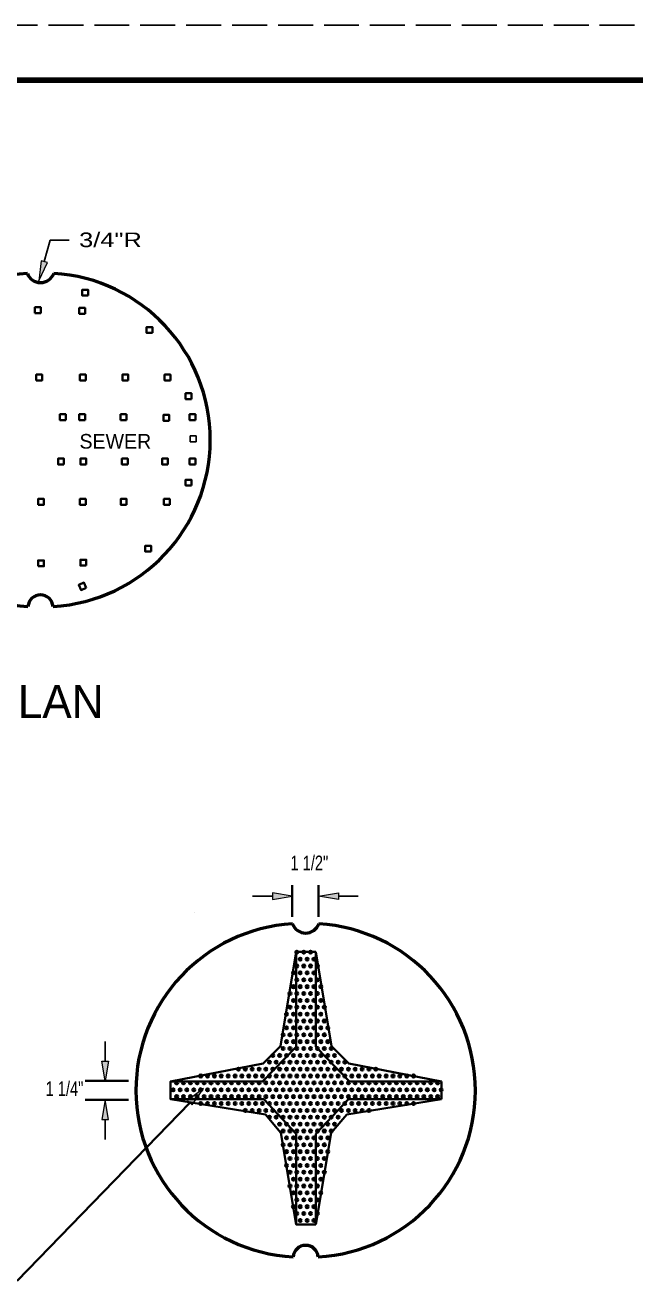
# Model space of a CAD drawing. Extents: x 37.2 to 72.6, y 36.2 to 58.2.
# Drawn here: x 45.58 to 51.13, y 46.79 to 58.21 of the extents above; entities that cross this region are included whole.
import ezdxf

# ---------------------------------------------------------------- set-up
doc = ezdxf.new("R2010")
doc.units = 0
doc.header["$LTSCALE"] = 0.053
doc.header["$PDMODE"] = 32
doc.header["$PDSIZE"] = 0.0265
doc.linetypes.add('DOT_DASHED', pattern=[7.7, 5, -1.2, 0.3, -1.2])
doc.linetypes.add('LONG_DASHED', pattern=[7.5, 6, -1.5])
for name, color, linetype, lineweight in [('1', 7, 'Continuous', 35), ('2', 7, 'Continuous', 13), ('4', 7, 'Continuous', 13)]:
    doc.layers.add(name, color=color, linetype=linetype, lineweight=lineweight)

msp = doc.modelspace()

# ---------------------------------------------------------------- hatches: boundary and pattern name
at = {"layer": '1'}
for points in [[(47.83383, 50.32258), (47.83383, 50.26258), (48.01383, 50.29258), (48.01383, 50.29258)], [(48.4345, 50.32258), (48.4345, 50.26258), (48.2545, 50.29258), (48.2545, 50.29258)], [(46.28158, 48.79208), (46.34158, 48.79208), (46.31158, 48.61208), (46.31158, 48.61208)], [(46.28158, 48.26133), (46.34158, 48.26133), (46.31158, 48.44133), (46.31158, 48.44133)]]:
    msp.add_hatch(color=256, dxfattribs=at).paths.add_polyline_path(points)
at = {"layer": '2'}
for points in [[(45.78592, 56.05192), (45.72825, 56.06842), (45.70767, 55.887), (45.70767, 55.887)], [(47.05983, 48.43567), (47.10292, 48.39392), (47.20658, 48.54408), (47.20658, 48.54408)]]:
    msp.add_hatch(color=256, dxfattribs=at).paths.add_polyline_path(points)

# ---------------------------------------------------------------- linework, layer by layer
at = {"layer": '1', "linetype": 'LONG_DASHED', "lineweight": 25}
msp.add_line((72.4475, 58.21033), (37.2475, 58.21033), dxfattribs=at)
at = {"layer": '1', "lineweight": 158}
msp.add_line((72.36417, 57.71033), (39.86417, 57.71033), dxfattribs=at)
at = {"layer": '1'}
for p, q in [((48.01383, 50.10417), (48.01383, 50.39192)), ((48.2545, 50.10417), (48.2545, 50.39192)), ((46.52492, 48.61208), (46.13158, 48.61208)), ((46.52492, 48.44133), (46.13158, 48.44133))]:
    msp.add_line(p, q, dxfattribs=at)
at = {"layer": '1', "lineweight": 25}
for p, q in [((47.83383, 50.29258), (47.65383, 50.29258)), ((48.4345, 50.29258), (48.6145, 50.29258)), ((46.31158, 48.79208), (46.31158, 48.97208)), ((46.31158, 48.26133), (46.31158, 48.08133))]:
    msp.add_line(p, q, dxfattribs=at)
at = {"layer": '1', "lineweight": 40}
for p, q in [((48.22992, 49.78467), (48.22992, 48.92325)), ((48.372, 48.92792), (48.22992, 49.78467)), ((48.22992, 48.92325), (48.53525, 48.60833)), ((48.53, 48.77042), (48.372, 48.92792)), ((49.37233, 48.60833), (48.53, 48.77042)), ((48.53525, 48.60833), (49.37233, 48.60833)), ((49.37233, 48.60833), (49.37233, 48.4455)), ((48.52467, 48.4455), (48.22992, 48.13058)), ((48.51, 48.30808), (49.37233, 48.4455)), ((49.37233, 48.4455), (48.52467, 48.4455)), ((48.36783, 48.14058), (48.51, 48.30808)), ((48.22992, 47.3085), (48.36783, 48.14058)), ((48.22992, 48.13058), (48.22992, 47.3085)), ((48.04983, 47.3085), (48.22992, 47.3085))]:
    msp.add_line(p, q, dxfattribs=at)
at = {"layer": '1'}
for points in [[(46.156, 55.75183), (46.10292, 55.75183), (46.10292, 55.80492), (46.156, 55.80492)], [(45.67342, 55.59242), (45.72642, 55.59242), (45.72642, 55.64542), (45.67342, 55.64542)], [(46.1295, 55.58675), (46.0765, 55.58675), (46.0765, 55.63967), (46.1295, 55.63967)], [(46.74125, 55.41192), (46.68825, 55.41192), (46.68825, 55.46492), (46.74125, 55.46492)], [(45.6845, 54.98117), (45.7375, 54.98117), (45.7375, 55.03425), (45.6845, 55.03425)], [(46.13492, 54.98117), (46.082, 54.98117), (46.082, 55.03425), (46.13492, 55.03425)], [(46.52258, 54.98117), (46.46958, 54.98117), (46.46958, 55.03425), (46.52258, 55.03425)], [(46.90575, 54.98117), (46.85275, 54.98117), (46.85275, 55.03425), (46.90575, 55.03425)], [(47.09683, 54.81125), (47.04375, 54.81125), (47.04375, 54.86425), (47.09683, 54.86425)], [(45.95392, 54.62025), (45.90092, 54.62025), (45.90092, 54.67317), (45.95392, 54.67317)], [(46.1295, 54.62025), (46.0765, 54.62025), (46.0765, 54.67317), (46.1295, 54.67317)], [(46.89467, 54.61458), (46.84175, 54.61458), (46.84175, 54.6675), (46.89467, 54.6675)], [(47.13325, 54.62025), (47.08025, 54.62025), (47.08025, 54.67317), (47.13325, 54.67317)], [(45.93725, 54.21633), (45.88433, 54.21633), (45.88433, 54.26933), (45.93725, 54.26933)], [(46.13942, 54.21633), (46.08633, 54.21633), (46.08633, 54.26933), (46.13942, 54.26933)], [(46.51708, 54.21633), (46.46408, 54.21633), (46.46408, 54.26933), (46.51708, 54.26933)], [(46.88367, 54.21633), (46.83067, 54.21633), (46.83067, 54.26933), (46.88367, 54.26933)], [(47.13325, 54.21633), (47.08025, 54.21633), (47.08025, 54.26933), (47.13325, 54.26933)], [(47.09683, 54.02525), (47.04375, 54.02525), (47.04375, 54.07825), (47.09683, 54.07825)], [(45.701, 53.84958), (45.754, 53.84958), (45.754, 53.90258), (45.701, 53.90258)], [(46.13492, 53.84958), (46.082, 53.84958), (46.082, 53.90258), (46.13492, 53.90258)], [(46.50717, 53.84958), (46.45408, 53.84958), (46.45408, 53.90258), (46.50717, 53.90258)], [(46.90025, 53.84958), (46.84725, 53.84958), (46.84725, 53.90258), (46.90025, 53.90258)], [(46.73017, 53.42467), (46.67708, 53.42467), (46.67708, 53.47767), (46.73017, 53.47767)], [(45.701, 53.29192), (45.754, 53.29192), (45.754, 53.34483), (45.701, 53.34483)], [(46.1405, 53.29758), (46.0875, 53.29758), (46.0875, 53.3505), (46.1405, 53.3505)], [(46.1405, 53.096), (46.093, 53.07417), (46.07117, 53.12158), (46.11867, 53.14342)]]:
    msp.add_lwpolyline(points, close=True, dxfattribs=at)
at = {"layer": '1', "linetype": 'DOT_DASHED'}
msp.add_lwpolyline([(46.506, 54.62025), (46.453, 54.62025), (46.453, 54.67317), (46.506, 54.67317)], close=True, dxfattribs=at)
at = {"layer": '1', "lineweight": 25}
msp.add_lwpolyline([(47.13867, 54.4235), (47.08575, 54.4235), (47.08575, 54.4765), (47.13867, 54.4765)], close=True, dxfattribs=at)
at = {"layer": '1', "lineweight": 13}
for points in [[(47.83383, 50.32258), (47.83383, 50.26258), (48.01383, 50.29258), (48.01383, 50.29258)], [(48.4345, 50.32258), (48.4345, 50.26258), (48.2545, 50.29258), (48.2545, 50.29258)], [(46.28158, 48.79208), (46.34158, 48.79208), (46.31158, 48.61208), (46.31158, 48.61208)], [(46.28158, 48.26133), (46.34158, 48.26133), (46.31158, 48.44133), (46.31158, 48.44133)]]:
    msp.add_lwpolyline(points, close=True, dxfattribs=at)
at = {"layer": '1', "lineweight": 40}
for points in [[(48.22775, 49.78467), (48.04983, 49.78467), (48.04983, 48.92325), (47.7445, 48.60833), (46.90742, 48.60833), (46.90742, 48.4455), (47.755, 48.4455), (48.04983, 48.13058), (48.04983, 47.3085), (47.91192, 48.14058), (47.76975, 48.30808), (46.90742, 48.4455)], [(46.90742, 48.60833), (47.74975, 48.77042), (47.90767, 48.92792), (48.04983, 49.78467)]]:
    msp.add_lwpolyline(points, dxfattribs=at)
at = {"layer": '1', "lineweight": 53}
for centre, radius, start, end in [((45.69567, 54.43992), 1.51633, 93.47171, 266.73727), ((45.72367, 55.997), 0.12748, 199.97416, 340.02584), ((45.75167, 54.43992), 1.51633, 273.26272, 86.52829), ((45.72367, 52.916), 0.11473, 5.01094, 174.98906), ((48.10825, 48.52675), 1.51633, 93.47171, 266.73727), ((48.13617, 50.08383), 0.12748, 199.97416, 340.02584), ((48.16417, 48.52675), 1.51633, 273.26272, 86.52829), ((48.13617, 47.00292), 0.11473, 5.01094, 174.98906)]:
    msp.add_arc(centre, radius, start, end, dxfattribs=at)
at = {"layer": '1'}
for p in [(48.05625, 49.78217), (48.11875, 49.78217), (48.18125, 49.78217), (48.05625, 49.65717), (48.0875, 49.71967), (48.11875, 49.65717), (48.15, 49.71967), (48.18125, 49.65717), (48.2125, 49.71967), (48.24375, 49.65717), (48.025, 49.59467), (48.05625, 49.53217), (48.0875, 49.59467), (48.11875, 49.53217), (48.15, 49.59467), (48.18125, 49.53217), (48.2125, 49.59467), (48.24375, 49.53217), (48.025, 49.46967), (48.0875, 49.46967), (48.15, 49.46967), (48.2125, 49.46967), (48.275, 49.46967), (47.99375, 49.40717), (48.025, 49.34467), (48.05625, 49.40717), (48.0875, 49.34467), (48.11875, 49.40717), (48.15, 49.34467), (48.18125, 49.40717), (48.2125, 49.34467), (48.24375, 49.40717), (48.275, 49.34467), (47.9625, 49.21967), (47.99375, 49.28217), (48.025, 49.21967), (48.05625, 49.28217), (48.0875, 49.21967), (48.11875, 49.28217), (48.15, 49.21967), (48.18125, 49.28217), (48.2125, 49.21967), (48.24375, 49.28217), (48.275, 49.21967), (48.30625, 49.28217), (47.9625, 49.09467), (47.99375, 49.15717), (48.025, 49.09467), (48.05625, 49.15717), (48.0875, 49.09467), (48.11875, 49.15717), (48.15, 49.09467), (48.18125, 49.15717), (48.2125, 49.09467), (48.24375, 49.15717), (48.275, 49.09467), (48.30625, 49.15717), (48.3375, 49.09467), (47.93125, 49.03217), (47.9625, 48.96967), (47.99375, 49.03217), (48.025, 48.96967), (48.05625, 49.03217), (48.0875, 48.96967), (48.11875, 49.03217), (48.15, 48.96967), (48.18125, 49.03217), (48.2125, 48.96967), (48.24375, 49.03217), (48.275, 48.96967), (48.30625, 49.03217), (48.3375, 48.96967), (47.93125, 48.90717), (47.99375, 48.90717), (48.05625, 48.90717), (48.11875, 48.90717), (48.18125, 48.90717), (48.24375, 48.90717), (48.30625, 48.90717), (48.36875, 48.90717), (47.80625, 48.78217), (47.8375, 48.84467), (47.86875, 48.78217), (47.9, 48.84467), (47.93125, 48.78217), (47.9625, 48.84467), (47.99375, 48.78217), (48.025, 48.84467), (48.05625, 48.78217), (48.0875, 48.84467), (48.11875, 48.78217), (48.15, 48.84467), (48.18125, 48.78217), (48.2125, 48.84467), (48.24375, 48.78217), (48.275, 48.84467), (48.30625, 48.78217), (48.3375, 48.84467), (48.36875, 48.78217), (48.4, 48.84467), (48.43125, 48.78217), (48.49375, 48.78217), (47.18125, 48.65717), (47.24375, 48.65717), (47.30625, 48.65717), (47.36875, 48.65717), (47.43125, 48.65717), (47.49375, 48.65717), (47.525, 48.71967), (47.55625, 48.65717), (47.5875, 48.71967), (47.61875, 48.65717), (47.65, 48.71967), (47.68125, 48.65717), (47.7125, 48.71967), (47.74375, 48.65717), (47.775, 48.71967), (47.80625, 48.65717), (47.8375, 48.71967), (47.86875, 48.65717), (47.9, 48.71967), (47.93125, 48.65717), (47.9625, 48.71967), (47.99375, 48.65717), (48.025, 48.71967), (48.05625, 48.65717), (48.0875, 48.71967), (48.11875, 48.65717), (48.15, 48.71967), (48.18125, 48.65717), (48.2125, 48.71967), (48.24375, 48.65717), (48.275, 48.71967), (48.30625, 48.65717), (48.3375, 48.71967), (48.36875, 48.65717), (48.4, 48.71967), (48.43125, 48.65717), (48.4625, 48.71967), (48.49375, 48.65717), (48.525, 48.71967), (48.55625, 48.65717), (48.5875, 48.71967), (48.61875, 48.65717), (48.65, 48.71967), (48.68125, 48.65717), (48.7125, 48.71967), (48.74375, 48.65717), (48.775, 48.71967), (48.80625, 48.65717), (48.86875, 48.65717), (48.93125, 48.65717), (48.99375, 48.65717), (49.05625, 48.65717), (49.11875, 48.65717), (46.93125, 48.53217), (46.9625, 48.59467), (46.99375, 48.53217), (47.025, 48.59467), (47.05625, 48.53217), (47.0875, 48.59467), (47.11875, 48.53217), (47.15, 48.59467), (47.18125, 48.53217), (47.2125, 48.59467), (47.24375, 48.53217), (47.275, 48.59467), (47.30625, 48.53217), (47.3375, 48.59467), (47.36875, 48.53217), (47.4, 48.59467), (47.43125, 48.53217), (47.4625, 48.59467), (47.49375, 48.53217), (47.525, 48.59467), (47.55625, 48.53217), (47.5875, 48.59467), (47.61875, 48.53217), (47.65, 48.59467), (47.68125, 48.53217), (47.7125, 48.59467), (47.74375, 48.53217), (47.775, 48.59467), (47.80625, 48.53217), (47.8375, 48.59467), (47.86875, 48.53217), (47.9, 48.59467), (47.93125, 48.53217), (47.9625, 48.59467), (47.99375, 48.53217), (48.025, 48.59467), (48.05625, 48.53217), (48.0875, 48.59467), (48.11875, 48.53217), (48.15, 48.59467), (48.18125, 48.53217), (48.2125, 48.59467), (48.24375, 48.53217), (48.275, 48.59467), (48.30625, 48.53217), (48.3375, 48.59467), (48.36875, 48.53217), (48.4, 48.59467), (48.43125, 48.53217), (48.4625, 48.59467), (48.49375, 48.53217), (48.525, 48.59467), (48.55625, 48.53217), (48.5875, 48.59467), (48.61875, 48.53217), (48.65, 48.59467), (48.68125, 48.53217), (48.7125, 48.59467), (48.74375, 48.53217), (48.775, 48.59467), (48.80625, 48.53217), (48.8375, 48.59467), (48.86875, 48.53217), (48.9, 48.59467), (48.93125, 48.53217), (48.9625, 48.59467), (48.99375, 48.53217), (49.025, 48.59467), (49.05625, 48.53217), (49.0875, 48.59467), (49.11875, 48.53217), (49.15, 48.59467), (49.18125, 48.53217), (49.2125, 48.59467), (49.24375, 48.53217), (49.275, 48.59467), (49.30625, 48.53217), (49.3375, 48.59467), (49.36875, 48.53217), (46.9625, 48.46967), (47.025, 48.46967), (47.0875, 48.46967), (47.15, 48.46967), (47.18125, 48.40717), (47.2125, 48.46967), (47.24375, 48.40717), (47.275, 48.46967), (47.30625, 48.40717), (47.3375, 48.46967), (47.36875, 48.40717), (47.4, 48.46967), (47.43125, 48.40717), (47.4625, 48.46967), (47.49375, 48.40717), (47.525, 48.46967), (47.55625, 48.40717), (47.5875, 48.46967), (47.61875, 48.40717), (47.65, 48.46967), (47.68125, 48.40717), (47.7125, 48.46967), (47.74375, 48.40717), (47.775, 48.46967), (47.80625, 48.40717), (47.8375, 48.46967), (47.86875, 48.40717), (47.9, 48.46967), (47.93125, 48.40717), (47.9625, 48.46967), (47.99375, 48.40717), (48.025, 48.46967), (48.05625, 48.40717), (48.0875, 48.46967), (48.11875, 48.40717), (48.15, 48.46967), (48.18125, 48.40717), (48.2125, 48.46967), (48.24375, 48.40717), (48.275, 48.46967), (48.30625, 48.40717), (48.3375, 48.46967), (48.36875, 48.40717), (48.4, 48.46967), (48.43125, 48.40717), (48.4625, 48.46967), (48.49375, 48.40717), (48.525, 48.46967), (48.55625, 48.40717), (48.5875, 48.46967), (48.61875, 48.40717), (48.65, 48.46967), (48.68125, 48.40717), (48.7125, 48.46967), (48.74375, 48.40717), (48.775, 48.46967), (48.80625, 48.40717), (48.8375, 48.46967), (48.86875, 48.40717), (48.9, 48.46967), (48.93125, 48.40717), (48.9625, 48.46967), (48.99375, 48.40717), (49.025, 48.46967), (49.05625, 48.40717), (49.0875, 48.46967), (49.11875, 48.40717), (49.15, 48.46967), (49.2125, 48.46967), (49.275, 48.46967), (49.3375, 48.46967), (47.5875, 48.34467), (47.65, 48.34467), (47.7125, 48.34467), (47.775, 48.34467), (47.80625, 48.28217), (47.8375, 48.34467), (47.86875, 48.28217), (47.9, 48.34467), (47.93125, 48.28217), (47.9625, 48.34467), (47.99375, 48.28217), (48.025, 48.34467), (48.05625, 48.28217), (48.0875, 48.34467), (48.11875, 48.28217), (48.15, 48.34467), (48.18125, 48.28217), (48.2125, 48.34467), (48.24375, 48.28217), (48.275, 48.34467), (48.30625, 48.28217), (48.3375, 48.34467), (48.36875, 48.28217), (48.4, 48.34467), (48.43125, 48.28217), (48.4625, 48.34467), (48.525, 48.34467), (48.5875, 48.34467), (48.65, 48.34467), (48.7125, 48.34467), (47.9, 48.21967), (47.9625, 48.21967), (48.025, 48.21967), (48.0875, 48.21967), (48.15, 48.21967), (48.2125, 48.21967), (48.275, 48.21967), (48.3375, 48.21967), (48.4, 48.21967), (47.93125, 48.15717), (47.9625, 48.09467), (47.99375, 48.15717), (48.025, 48.09467), (48.05625, 48.15717), (48.0875, 48.09467), (48.11875, 48.15717), (48.15, 48.09467), (48.18125, 48.15717), (48.2125, 48.09467), (48.24375, 48.15717), (48.275, 48.09467), (48.30625, 48.15717), (48.3375, 48.09467), (48.36875, 48.15717), (47.93125, 48.03217), (47.9625, 47.96967), (47.99375, 48.03217), (48.025, 47.96967), (48.05625, 48.03217), (48.0875, 47.96967), (48.11875, 48.03217), (48.15, 47.96967), (48.18125, 48.03217), (48.2125, 47.96967), (48.24375, 48.03217), (48.275, 47.96967), (48.30625, 48.03217), (48.3375, 47.96967), (47.9625, 47.84467), (47.99375, 47.90717), (48.025, 47.84467), (48.05625, 47.90717), (48.0875, 47.84467), (48.11875, 47.90717), (48.15, 47.84467), (48.18125, 47.90717), (48.2125, 47.84467), (48.24375, 47.90717), (48.275, 47.84467), (48.30625, 47.90717), (47.99375, 47.78217), (48.025, 47.71967), (48.05625, 47.78217), (48.0875, 47.71967), (48.11875, 47.78217), (48.15, 47.71967), (48.18125, 47.78217), (48.2125, 47.71967), (48.24375, 47.78217), (48.275, 47.71967), (48.30625, 47.78217), (47.99375, 47.65717), (48.025, 47.59467), (48.05625, 47.65717), (48.0875, 47.59467), (48.11875, 47.65717), (48.15, 47.59467), (48.18125, 47.65717), (48.2125, 47.59467), (48.24375, 47.65717), (48.275, 47.59467), (48.05625, 47.53217), (48.11875, 47.53217), (48.18125, 47.53217), (48.24375, 47.53217), (48.025, 47.46967), (48.05625, 47.40717), (48.0875, 47.46967), (48.11875, 47.40717), (48.15, 47.46967), (48.18125, 47.40717), (48.2125, 47.46967), (48.24375, 47.40717), (48.0875, 47.34467), (48.15, 47.34467), (48.2125, 47.34467)]:
    msp.add_point(p, dxfattribs=at)
at = {"layer": '2'}
msp.add_line((47.126, 50.14042), (47.126, 50.13958), dxfattribs=at)
at = {"layer": '2', "lineweight": 35}
msp.add_line((47.08142, 48.41475), (45.51267, 46.79483), dxfattribs=at)
at = {"layer": '2', "lineweight": 25}
msp.add_lwpolyline([(45.75708, 56.06017), (45.81258, 56.25458), (45.98483, 56.25458)], dxfattribs=at)
at = {"layer": '2'}
for points in [[(45.78592, 56.05192), (45.72825, 56.06842), (45.70767, 55.887), (45.70767, 55.887)], [(47.05983, 48.43567), (47.10292, 48.39392), (47.20658, 48.54408), (47.20658, 48.54408)]]:
    msp.add_lwpolyline(points, close=True, dxfattribs=at)
at = {"layer": '4'}
for p, q in [((48.2545, 50.29258), (48.25458, 50.29258)), ((48.01383, 50.04167), (48.01392, 50.04167)), ((48.2545, 50.04167), (48.25458, 50.04167)), ((46.31158, 48.61208), (46.31167, 48.61208)), ((46.59925, 48.61208), (46.59933, 48.61208)), ((46.60592, 48.44133), (46.606, 48.44133))]:
    msp.add_line(p, q, dxfattribs=at)

# ---------------------------------------------------------------- texts
at = {"layer": '1', "width": 0.75}
for s, p in [('1 1/2"', (47.99775, 50.52783)), ('1 1/4"', (45.76967, 48.476))]:
    msp.add_text(s, height=0.133, dxfattribs=at).set_placement(p)
at = {"layer": '2', "width": 1.3}
msp.add_text('3/4"R', height=0.133, dxfattribs=at).set_placement((46.07483, 56.192))
at = {"layer": '2'}
for s, height, p in [('SEWER', 0.133, (46.07867, 54.36042)), ('PLAN', 0.3, (45.24942, 51.912))]:
    msp.add_text(s, height=height, dxfattribs=at).set_placement(p)

doc.saveas('drawing.dxf')
